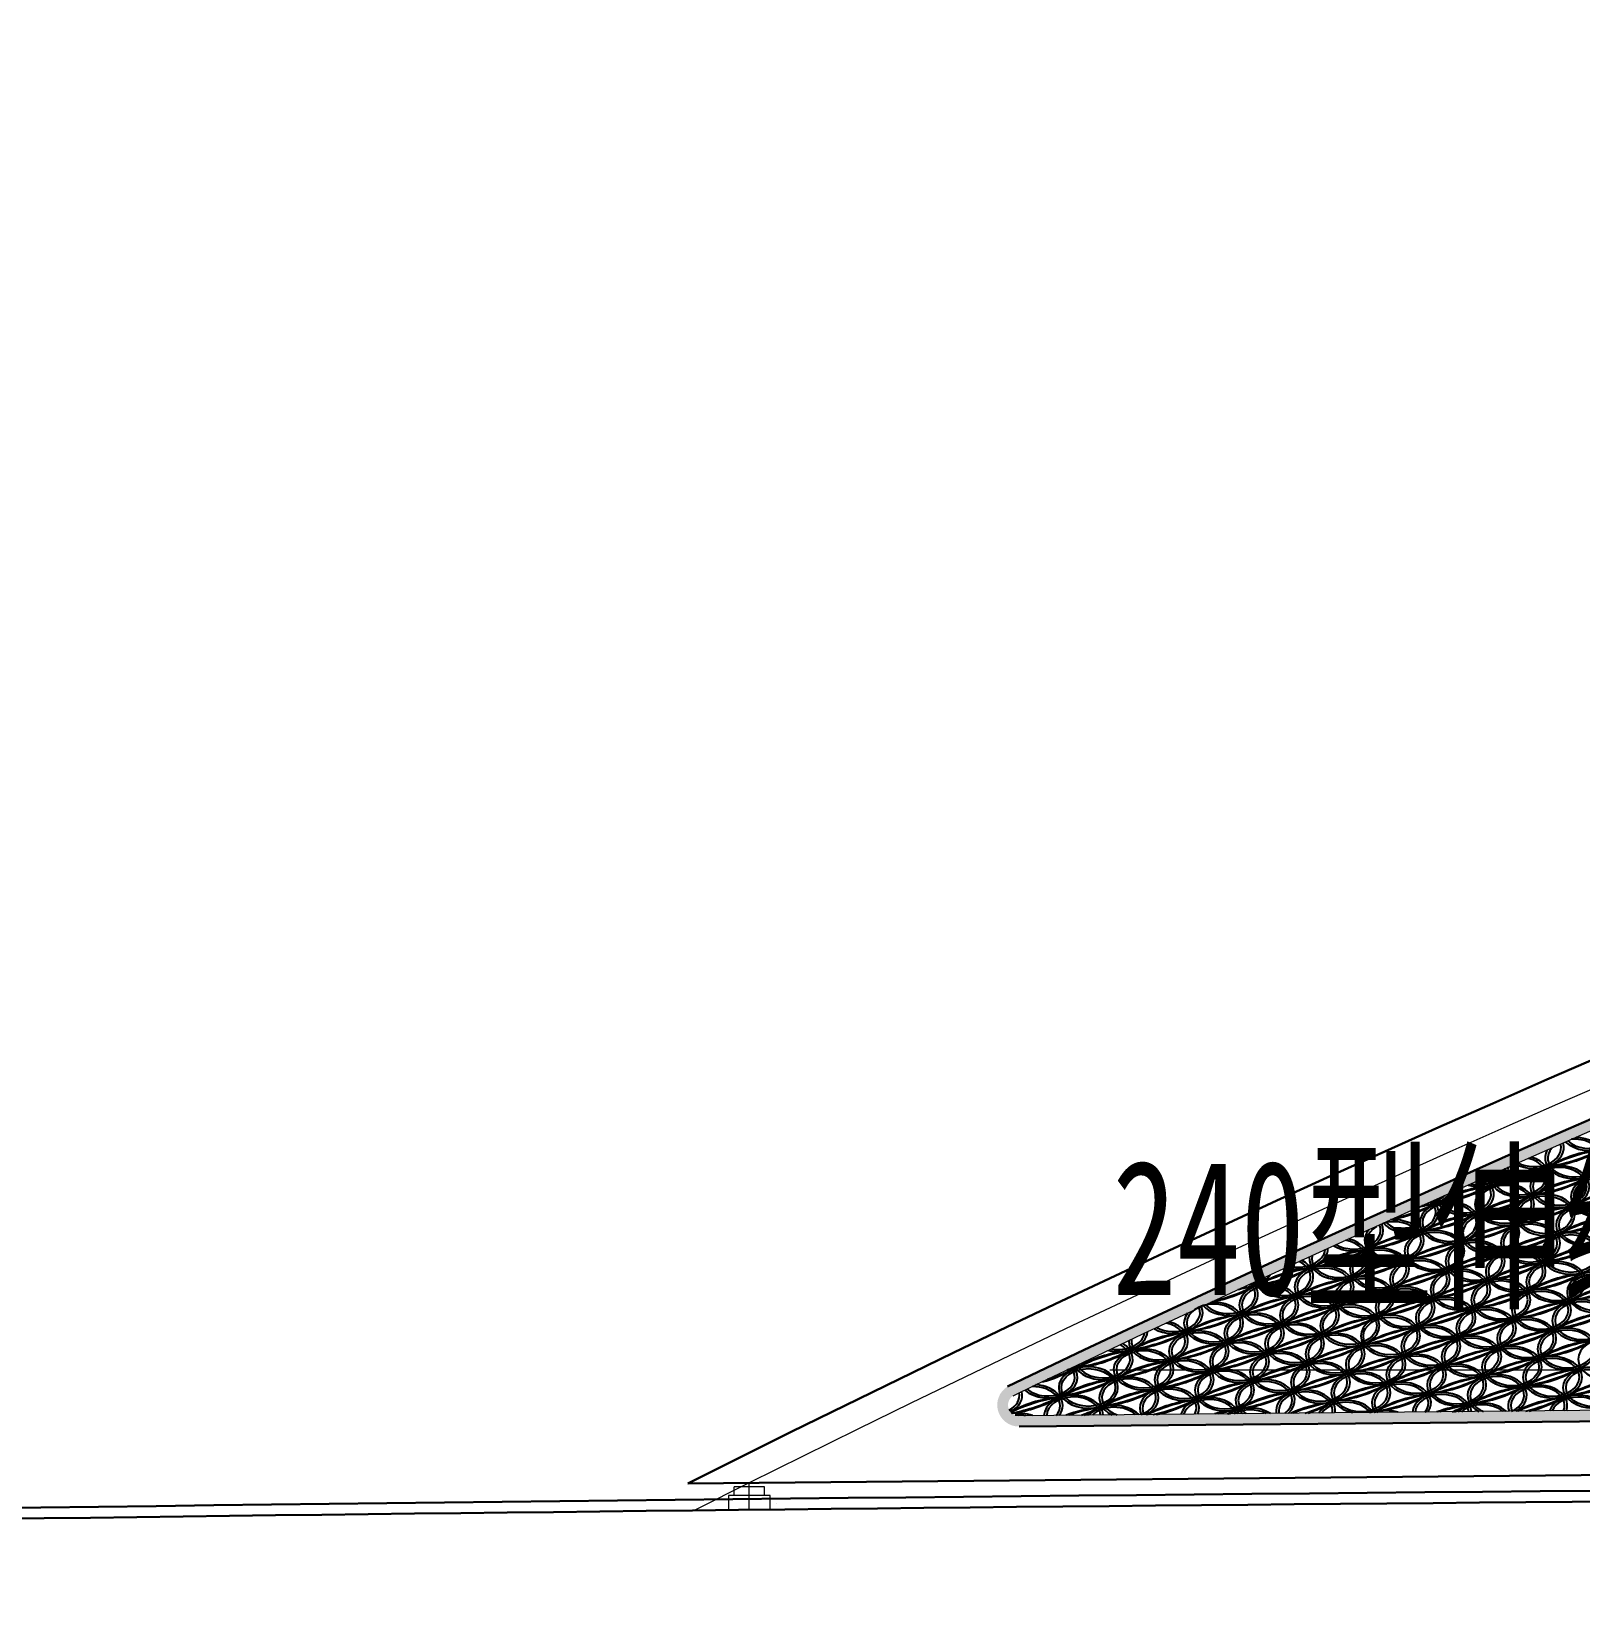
# Model space of a CAD drawing. Extents: x -2611510 to 954358, y -247163 to 181535.
# Drawn here: x 133957 to 162709, y 37993 to 67055 of the extents above; entities that cross this region are included whole.
import ezdxf

# ---------------------------------------------------------------- set-up
doc = ezdxf.new("R2010")
doc.units = 0
doc.linetypes.add('CENTER', pattern=[2, 1.25, -0.25, 0.25, -0.25])
for name, color, linetype, lineweight in [('文字', 7, 'Continuous', 15), ('标注', 3, 'Continuous', 18), ('桥 中心线', 5, 'CENTER', 15), ('桥 构造粗实', 1, 'Continuous', 30), ('桥 构造细实', 3, 'Continuous', 15), ('桥 构造细虚', 6, 'Continuous', 15)]:
    doc.layers.add(name, color=color, linetype=linetype, lineweight=lineweight)
doc.styles.add('仿宋字', font='仿宋_GB2312.TTF', dxfattribs={"width": 0.7})

# ---------------------------------------------------------------- blocks, each defined once
blk = doc.blocks.new('332323')
at = {"color": 8}
for centre, major_axis, start_param, end_param in [((-7762, 6820), (-550, 0), 6.917064, 9.907089), ((-7762, 6820), (-500, 0), 6.924307, 9.899554), ((-8787, 6485), (-550, 0), 7.180821, 9.650899), ((-8787, 6485), (-500, 0), 7.215509, 9.615813), ((-8036, 6294), (550, 0), 2.74222, 7.804796), ((-8036, 6294), (500, 0), 2.579458, 7.968499), ((-7351, 5265), (-1697, 0), -1.433605, -0.835323), ((-6998, 4736), (2505, 0), 1.806196, 2.208061), ((-8721, 7322), (1697, 0), -1.433605, -0.835323), ((-9073, 7851), (-2505, 0), 1.806196, 2.208061), ((-9813, 6150), (-550, 0), 7.481389, 9.35789), ((-9061, 5959), (-550, 0), 6.252799, 10.584085), ((-9061, 5959), (500, 0), 3.041677, 7.512286), ((-8376, 4930), (1697, 0), 1.707987, 2.30627), ((-8024, 4402), (-2505, 0), -1.335396, -0.933532), ((-9746, 6988), (-1697, 0), 1.707987, 2.30627), ((-10099, 7516), (-2505, 0), 1.806196, 2.208061), ((-8309, 5767), (-550, 0), 3.141593, 9.424778), ((-8309, 5767), (-500, 0), 3.141593, 9.424778), ((-10086, 5624), (-550, 0), 6.553285, 10.291029), ((-10086, 5624), (-500, 0), 6.52224, 10.322183), ((-9813, 6150), (-500, 0), 7.556849, 9.28243), ((-9335, 5433), (-550, 0), 3.141593, 9.424778), ((-7624, 4739), (1697, 0), 1.707987, 2.30627), ((-7272, 4210), (-2505, 0), -1.335396, -0.933532), ((-8995, 6796), (-1697, 0), 1.707987, 2.30627), ((-9347, 7325), (2505, 0), -1.335396, -0.933532), ((-7558, 5576), (-550, 0), 3.141593, 9.424778), ((-7558, 5576), (-500, 0), 3.141593, 9.424778), ((-10838, 5816), (-550, 0), 7.890146, 8.957229), ((-10838, 5816), (-500, 0), 8.097005, 8.750369), ((-9401, 4596), (1697, 0), 1.707987, 2.30627), ((-9049, 4067), (-2505, 0), -1.335396, -0.933532), ((-10772, 6653), (1697, 0), -1.433605, -0.835323), ((-11124, 7182), (2505, 0), -1.335396, -0.933532), ((-9335, 5433), (-500, 0), 3.141593, 9.424778), ((-8650, 4404), (-1697, 0), -1.433605, -0.835323), ((-8297, 3875), (2505, 0), 1.806196, 2.208061), ((-10020, 6461), (1697, 0), -1.433605, -0.835323), ((-10372, 6990), (-2505, 0), 1.806196, 2.208061), ((-8583, 5241), (-550, 0), 3.141593, 9.424778), ((-6872, 4547), (-1697, 0), -1.433605, -0.835323), ((-6520, 4019), (2505, 0), 1.806196, 2.208061), ((-8243, 6604), (-1697, 0), 1.707987, 2.30627), ((-8595, 7133), (2505, 0), -1.335396, -0.933532), ((-11112, 5290), (550, 0), 3.694194, 6.874495), ((-11112, 5290), (500, 0), 3.692081, 6.876656), ((-11797, 6318), (-1697, 0), 1.795585, 2.30627), ((-12149, 6847), (-2505, 0), 1.883044, 2.208061), ((-10074, 3732), (-2505, 0), -1.335396, -1.220981), ((-10360, 5098), (-550, 0), 3.141593, 9.424778), ((-10427, 4261), (-1697, 0), -1.433605, -1.305226), ((-10360, 5098), (-500, 0), 3.141593, 9.424778), ((-9675, 4069), (-1697, 0), -1.433605, -0.835323), ((-9323, 3541), (-2505, 0), -1.335396, -0.933532), ((-11045, 6127), (-1697, 0), 1.707987, 2.30627), ((-11398, 6655), (-2505, 0), 1.806196, 2.208061), ((-9608, 4907), (-550, 0), 3.141593, 9.424778), ((-9608, 4907), (-500, 0), 3.141593, 9.424778), ((-7898, 4213), (1697, 0), 1.707987, 2.30627), ((-7546, 3684), (-2505, 0), -1.335396, -0.933532), ((-9268, 6270), (-1697, 0), 1.707987, 2.30627), ((-9620, 6799), (2505, 0), -1.335396, -0.933532), ((-7831, 5050), (-550, 0), 3.141593, 9.424778), ((-7831, 5050), (-500, 0), 3.141593, 9.424778), ((-12137, 4955), (-550, 0), 7.124565, 9.734846), ((-12137, 4955), (-500, 0), 7.15166, 9.707749), ((-11385, 4763), (550, 0), 2.597661, 7.974582), ((-11385, 4763), (500, 0), 2.293067, 8.279175), ((-8923, 3878), (1697, 0), 1.707987, 2.30627), ((-8571, 3349), (-2505, 0), -1.335396, -0.933532), ((-10294, 5935), (1697, 0), -1.433605, -0.835323), ((-10646, 6464), (2505, 0), -1.335396, -0.933532), ((-8857, 4715), (-550, 0), 3.141593, 9.424778), ((-8857, 4715), (-500, 0), 3.141593, 9.424778), ((-7146, 4021), (1697, 0), 1.707987, 2.30627), ((-6794, 3492), (-2505, 0), -1.335396, -0.933532), ((-8516, 6078), (-1697, 0), 1.707987, 2.30627), ((-8869, 6607), (-2505, 0), 1.806196, 2.208061), ((-12411, 4429), (550, 0), 3.059858, 7.520397), ((-12411, 4429), (500, 0), 2.97976, 7.600494), ((-10700, 3735), (1697, 0), 1.707987, 2.30627), ((-10348, 3206), (-2505, 0), -1.335396, -0.933532), ((-12071, 5792), (1697, 0), -1.433605, -0.835323), ((-12423, 6321), (-2505, 0), 1.806196, 2.208061), ((-9949, 3543), (-1697, 0), -1.433605, -0.835323), ((-9596, 3014), (-2505, 0), -1.335396, -0.933532), ((-11319, 5600), (1697, 0), -1.433605, -0.835323), ((-11671, 6129), (-2505, 0), 1.806196, 2.208061), ((-9882, 4380), (-550, 0), 3.141593, 9.424778), ((-9882, 4380), (-500, 0), 3.141593, 9.424778), ((-8171, 3686), (1697, 0), 1.707987, 2.30627), ((-7819, 3158), (-2505, 0), -1.335396, -0.933532), ((-9542, 5744), (-1697, 0), 1.707987, 2.30627), ((-9894, 6272), (-2505, 0), 1.806196, 2.208061), ((-8105, 4523), (-550, 0), 3.141593, 9.424778), ((-7420, 3495), (1697, 0), 1.707987, 2.30627), ((-7067, 2966), (-2505, 0), -1.335396, -0.933532), ((-8790, 5552), (-1697, 0), 1.707987, 2.30627), ((-9142, 6081), (2505, 0), -1.335396, -0.933532), ((-13436, 4094), (-550, 0), 6.540559, 10.330851), ((-13436, 4094), (-500, 0), 6.506738, 10.364672), ((-13163, 4620), (550, 0), 4.305637, 6.277952), ((-13163, 4620), (500, 0), 4.373032, 6.210457), ((-11726, 3400), (1697, 0), 1.707987, 2.30627), ((-11373, 2871), (-2505, 0), -1.335396, -0.933532), ((-13096, 5457), (-1697, 0), 1.707987, 2.30627), ((-13448, 5986), (2505, 0), -1.335396, -0.933532), ((-11659, 4237), (-550, 0), 3.141593, 9.424778), ((-11659, 4237), (-500, 0), 3.141593, 9.424778), ((-10974, 3209), (1697, 0), 1.707987, 2.30627), ((-10622, 2680), (-2505, 0), -1.335396, -0.933532), ((-12344, 5266), (-1697, 0), 1.707987, 2.30627), ((-12697, 5794), (2505, 0), -1.335396, -0.933532), ((-9197, 3352), (1697, 0), 1.707987, 2.30627), ((-8844, 2823), (-2505, 0), -1.335396, -0.933532), ((-10567, 5409), (-1697, 0), 1.707987, 2.30627), ((-10919, 5938), (-2505, 0), 1.806196, 2.208061), ((-14188, 4285), (-550, 0), 7.878991, 8.994327), ((-14188, 4285), (-500, 0), 8.067618, 8.804438), ((-12751, 3065), (1697, 0), 1.707987, 2.30627), ((-12399, 2537), (-2505, 0), -1.335396, -0.933532), ((-14121, 5123), (-1697, 0), 1.707987, 2.30627), ((-14474, 5651), (2505, 0), -1.335396, -0.933532), ((-12684, 3902), (-550, 0), 3.141593, 9.424778), ((-12684, 3902), (-500, 0), 3.141593, 9.424778), ((-10222, 3017), (1697, 0), 1.707987, 2.30627), ((-9870, 2488), (-2505, 0), -1.335396, -0.933532), ((-11593, 5074), (-1697, 0), 1.707987, 2.30627), ((-11945, 5603), (-2505, 0), 1.806196, 2.208061), ((-8445, 3160), (-1697, 0), -1.433605, -0.835323), ((-8093, 2631), (-2505, 0), -1.335396, -0.933532), ((-9815, 5217), (1697, 0), -1.433605, -0.835323), ((-10168, 5746), (2505, 0), -1.335396, -0.933532), ((-7693, 2969), (-1697, 0), -1.433605, -0.835323), ((-7341, 2440), (2505, 0), 1.806196, 2.208061), ((-9064, 5026), (-1697, 0), 1.707987, 2.30627), ((-9416, 5555), (-2505, 0), 1.806196, 2.208061), ((-7627, 3806), (-550, 0), 3.141593, 9.424778), ((-14462, 3759), (550, 0), 3.71015, 6.88558), ((-14462, 3759), (500, 0), 3.708437, 6.887648), ((-15147, 4788), (-1697, 0), 1.806559, 2.30627), ((-15499, 5317), (-2505, 0), 1.891939, 2.208061), ((-13424, 2202), (-2505, 0), -1.335396, -1.219168), ((-13710, 3568), (-550, 0), 3.141593, 9.424778), ((-13776, 2731), (-1697, 0), -1.433605, -1.301049), ((-13710, 3568), (-500, 0), 3.141593, 9.424778), ((-11999, 2874), (1697, 0), 1.707987, 2.30627), ((-11647, 2345), (-2505, 0), -1.335396, -0.933532), ((-13370, 4931), (1697, 0), -1.433605, -0.835323), ((-13722, 5460), (-2505, 0), 1.806196, 2.208061), ((-11247, 2682), (1697, 0), 1.707987, 2.30627), ((-10895, 2154), (-2505, 0), -1.335396, -0.933532), ((-12618, 4739), (-1697, 0), 1.707987, 2.30627), ((-12970, 5268), (2505, 0), -1.335396, -0.933532), ((-11181, 3519), (-550, 0), 3.141593, 9.424778), ((-11181, 3519), (-500, 0), 3.141593, 9.424778), ((-9470, 2825), (-1697, 0), -1.433605, -0.835323), ((-9118, 2297), (-2505, 0), -1.335396, -0.933532), ((-10841, 4883), (-1697, 0), 1.707987, 2.30627), ((-11193, 5411), (-2505, 0), 1.806196, 2.208061), ((-9404, 3663), (-550, 0), 3.141593, 9.424778), ((-9404, 3663), (-500, 0), 3.141593, 9.424778), ((-8719, 2634), (1697, 0), 1.707987, 2.30627), ((-8366, 2105), (-2505, 0), -1.335396, -0.933532), ((-10089, 4691), (-1697, 0), 1.707987, 2.30627), ((-10441, 5220), (2505, 0), -1.335396, -0.933532), ((-8652, 3471), (-550, 0), 3.141593, 9.424778), ((-8652, 3471), (-500, 0), 3.141593, 9.424778), ((-6941, 2777), (1697, 0), 1.707987, 2.30627), ((-6589, 2248), (-2505, 0), -1.335396, -0.933532), ((-8312, 4834), (-1697, 0), 1.707987, 2.30627), ((-8664, 5363), (-2505, 0), 1.806196, 2.208061), ((-15487, 3425), (550, 0), 4.027452, 6.575734), ((-15487, 3425), (500, 0), 4.058121, 6.545407), ((-14735, 3233), (-550, 0), 5.793582, 11.088763), ((-14735, 3233), (-500, 0), 3.141593, 9.424778), ((-13025, 2539), (1697, 0), 1.707987, 2.30627), ((-12672, 2010), (-2505, 0), -1.335396, -0.933532), ((-14395, 4596), (-1697, 0), 1.707987, 2.30627), ((-14747, 5125), (2505, 0), -1.335396, -0.933532), ((-12958, 3376), (-550, 0), 3.141593, 9.424778), ((-12958, 3376), (-500, 0), 3.141593, 9.424778), ((-12273, 2348), (1697, 0), 1.707987, 2.30627), ((-11921, 1819), (-2505, 0), -1.335396, -0.933532), ((-13643, 4405), (-1697, 0), 1.707987, 2.30627), ((-13996, 4934), (2505, 0), -1.335396, -0.933532), ((-12206, 3185), (-550, 0), 3.141593, 9.424778), ((-10496, 2491), (1697, 0), 1.707987, 2.30627), ((-10143, 1962), (-2505, 0), -1.335396, -0.933532), ((-11866, 4548), (-1697, 0), 1.707987, 2.30627), ((-12218, 5077), (2505, 0), -1.335396, -0.933532), ((-7967, 2442), (1697, 0), 1.707987, 2.30627), ((-7615, 1914), (-2505, 0), -1.335396, -0.933532), ((-9337, 4500), (1697, 0), -1.433605, -0.835323), ((-9690, 5028), (2505, 0), -1.335396, -0.933532), ((-7900, 3279), (-550, 0), 3.141593, 9.424778), ((-7900, 3279), (-500, 0), 3.141593, 9.424778), ((-15761, 2898), (550, 0), 3.130457, 7.476269), ((-15761, 2898), (500, 0), 3.059557, 7.546972), ((-14050, 2204), (1697, 0), 1.707987, 2.30627), ((-13698, 1676), (-2505, 0), -1.335396, -0.933532), ((-15420, 4262), (1697, 0), -1.433605, -0.835323), ((-15773, 4790), (-2505, 0), 1.806196, 2.208061), ((-13232, 2850), (-550, 0), 3.141593, 9.424778), ((-13232, 2850), (-500, 0), 3.141593, 9.424778), ((-11521, 2156), (1697, 0), 1.707987, 2.30627), ((-11169, 1627), (-2505, 0), -1.335396, -0.933532), ((-12891, 4213), (1697, 0), -1.433605, -0.835323), ((-13244, 4742), (-2505, 0), 1.806196, 2.208061), ((-11455, 2993), (-550, 0), 3.141593, 9.424778), ((-9744, 2299), (-1697, 0), -1.433605, -0.835323), ((-9392, 1770), (-2505, 0), -1.335396, -0.933532), ((-11114, 4356), (1697, 0), -1.433605, -0.835323), ((-11467, 4885), (-2505, 0), 1.806196, 2.208061), ((-8992, 2108), (-1697, 0), -1.433605, -0.835323), ((-8640, 1579), (-2505, 0), -1.335396, -0.933532), ((-10363, 4165), (-1697, 0), 1.707987, 2.30627), ((-10715, 4694), (-2505, 0), 1.806196, 2.208061), ((-8926, 2945), (-550, 0), 3.141593, 9.424778), ((-8926, 2945), (-500, 0), 3.141593, 9.424778), ((-7215, 2251), (-1697, 0), -1.433605, -0.835323), ((-6863, 1722), (2505, 0), 1.806196, 2.208061), ((-8585, 4308), (-1697, 0), 1.707987, 2.30627), ((-8938, 4837), (-2505, 0), 1.806196, 2.208061), ((-16512, 3090), (-550, 0), 7.530741, 9.363358), ((-16512, 3090), (-500, 0), 7.609876, 9.284737), ((-15075, 1870), (1697, 0), 1.707987, 2.30627), ((-14723, 1341), (-2505, 0), -1.335396, -0.933532), ((-16446, 3927), (-1697, 0), 1.707987, 2.30627), ((-16798, 4456), (-2505, 0), 1.806196, 2.208061), ((-13298, 2013), (-1697, 0), -1.433605, -0.835323), ((-12946, 1484), (-2505, 0), -1.335396, -0.933532), ((-14669, 4070), (-1697, 0), 1.707987, 2.30627), ((-15021, 4599), (-2505, 0), 1.806196, 2.208061), ((-12546, 1821), (1697, 0), 1.707987, 2.30627), ((-12194, 1293), (-2505, 0), -1.335396, -0.933532), ((-13917, 3879), (-1697, 0), 1.707987, 2.30627), ((-14269, 4407), (2505, 0), -1.335396, -0.933532), ((-12480, 2658), (-550, 0), 3.141593, 9.424778), ((-12480, 2658), (-500, 0), 3.141593, 9.424778), ((-10769, 1965), (1697, 0), 1.707987, 2.30627), ((-10417, 1436), (-2505, 0), -1.335396, -0.933532), ((-12140, 4022), (-1697, 0), 1.707987, 2.30627), ((-12492, 4551), (2505, 0), -1.335396, -0.933532), ((-10703, 2802), (-550, 0), 3.141593, 9.424778), ((-10703, 2802), (-500, 0), 3.141593, 9.424778), ((-10018, 1773), (1697, 0), 1.707987, 2.30627), ((-9665, 1244), (-2505, 0), -1.335396, -0.933532), ((-11388, 3830), (-1697, 0), 1.707987, 2.30627), ((-11740, 4359), (2505, 0), -1.335396, -0.933532), ((-8240, 1916), (1697, 0), 1.707987, 2.30627), ((-7888, 1387), (-2505, 0), -1.335396, -0.933532), ((-9611, 3973), (-1697, 0), 1.707987, 2.30627), ((-9963, 4502), (-2505, 0), 1.806196, 2.208061), ((-8174, 2753), (-550, 0), 3.141593, 9.424778), ((-8174, 2753), (-500, 0), 3.141593, 9.424778), ((-7422, 2562), (-550, 0), 3.141593, 9.424778), ((-16786, 2564), (-550, 0), 6.629979, 10.267323), ((-16786, 2564), (-500, 0), 6.604287, 10.292835), ((-16101, 1535), (1697, 0), 1.707987, 2.30627), ((-15748, 1006), (-2505, 0), -1.335396, -0.933532), ((-17471, 3592), (1697, 0), -1.433605, -0.835323), ((-17823, 4121), (-2505, 0), 1.806196, 2.208061), ((-14324, 1678), (1697, 0), 1.707987, 2.30627), ((-13971, 1149), (-2505, 0), -1.335396, -0.933532), ((-15694, 3735), (-1697, 0), 1.707987, 2.30627), ((-16046, 4264), (2505, 0), -1.335396, -0.933532), ((-14257, 2515), (-550, 0), 3.141593, 9.424778), ((-14257, 2515), (-500, 0), 3.141593, 9.424778), ((-13572, 1487), (1697, 0), 1.707987, 2.30627), ((-13220, 958), (-2505, 0), -1.335396, -0.933532), ((-14942, 3544), (1697, 0), -1.433605, -0.835323), ((-15294, 4073), (-2505, 0), 1.806196, 2.208061), ((-11795, 1630), (1697, 0), 1.707987, 2.30627), ((-11442, 1101), (-2505, 0), -1.335396, -0.933532), ((-13165, 3687), (1697, 0), -1.433605, -0.835323), ((-13517, 4216), (2505, 0), -1.335396, -0.933532), ((-9266, 1581), (1697, 0), 1.707987, 2.30627), ((-8914, 1053), (-2505, 0), -1.335396, -0.933532), ((-10636, 3639), (1697, 0), -1.433605, -0.835323), ((-10988, 4167), (-2505, 0), 1.806196, 2.208061), ((-7489, 1725), (-1697, 0), -1.433605, -0.835323), ((-7136, 1196), (-2505, 0), -1.335396, -0.933532), ((-8859, 3782), (1697, 0), -1.433605, -0.835323), ((-9211, 4311), (2505, 0), -1.335396, -0.933532), ((-17811, 2229), (-550, 0), 6.964321, 9.940182), ((-17811, 2229), (-500, 0), 6.972321, 9.931955), ((-18496, 3258), (-1697, 0), 1.921792, 2.30627), ((-18849, 3786), (-2505, 0), 1.995894, 2.208061), ((-17060, 2037), (-550, 0), 3.141593, 9.424778), ((-16774, 672), (-2505, 0), -1.335396, -1.293467), ((-17126, 1200), (1697, 0), 1.707987, 1.757057), ((-17538, 2755), (-550, 0), 8.080961, 8.821916), ((-15349, 1344), (-1697, 0), -1.433605, -0.835323), ((-14997, 815), (2505, 0), 1.806196, 2.208061), ((-16719, 3401), (1697, 0), -1.433605, -0.835323), ((-17072, 3929), (-2505, 0), 1.806196, 2.208061), ((-15282, 2181), (-550, 0), 3.141593, 9.424778), ((-15282, 2181), (-500, 0), 3.141593, 9.424778), ((-14597, 1152), (1697, 0), 1.707987, 2.30627), ((-14245, 623), (-2505, 0), -1.335396, -0.933532), ((-15968, 3209), (-1697, 0), 1.707987, 2.30627), ((-16320, 3738), (2505, 0), -1.335396, -0.933532), ((-14531, 1989), (-550, 0), 3.141593, 9.424778), ((-14531, 1989), (-500, 0), 3.141593, 9.424778), ((-12820, 1295), (-1697, 0), -1.433605, -0.835323), ((-12468, 766), (-2505, 0), -1.335396, -0.933532), ((-14190, 3352), (-1697, 0), 1.707987, 2.30627), ((-14543, 3881), (-2505, 0), 1.806196, 2.208061), ((-12754, 2132), (-550, 0), 3.141593, 9.424778), ((-12754, 2132), (-500, 0), 3.141593, 9.424778), ((-12002, 1941), (-550, 0), 8.152487, 13.864712), ((-11043, 1438), (-1697, 0), -1.433605, -0.835323), ((-10691, 910), (-2505, 0), -1.335396, -0.933532), ((-12413, 3495), (1697, 0), -1.433605, -0.835323), ((-12766, 4024), (-2505, 0), 1.806196, 2.208061), ((-10291, 1247), (1697, 0), 1.707987, 2.30627), ((-9939, 718), (-2505, 0), -1.335396, -0.933532), ((-11662, 3304), (-1697, 0), 1.707987, 2.30627), ((-12014, 3833), (2505, 0), -1.335396, -0.933532), ((-10225, 2084), (-550, 0), 3.141593, 9.424778), ((-10225, 2084), (-500, 0), 3.141593, 9.424778), ((-8514, 1390), (-1697, 0), -1.433605, -0.835323), ((-8162, 861), (-2505, 0), -1.335396, -0.933532), ((-9884, 3447), (1697, 0), -1.433605, -0.835323), ((-10237, 3976), (2505, 0), -1.335396, -0.933532), ((-8448, 2227), (-550, 0), 3.141593, 9.424778), ((-8448, 2227), (-500, 0), 3.141593, 9.424778), ((-7762, 1198), (1697, 0), 1.707987, 2.30627), ((-7410, 670), (-2505, 0), -1.335396, -0.933532), ((-9133, 3256), (-1697, 0), 1.707987, 2.30627), ((-9485, 3784), (2505, 0), -1.335396, -0.933532), ((-18085, 1703), (500, 0), 5.732762, 7.886399), ((-18085, 1703), (550, 0), 5.789219, 7.756718), ((-16374, 1009), (1697, 0), 1.707987, 2.30627), ((-16022, 480), (-2505, 0), -1.335396, -0.933532), ((-17745, 3066), (-1697, 0), 1.707987, 2.30627), ((-18097, 3595), (2505, 0), -1.335396, -0.933532), ((-16308, 1846), (-550, 0), 8.484573, 13.532626), ((-16308, 1846), (-500, 0), 8.325277, 13.691922), ((-15556, 1654), (550, 0), 5.99147, 9.742544), ((-13845, 960), (1697, 0), 1.707987, 2.30627), ((-13493, 432), (-2505, 0), -1.335396, -0.933532), ((-15216, 3018), (-1697, 0), 1.707987, 2.30627), ((-15568, 3546), (2505, 0), -1.335396, -0.933532), ((-13779, 1798), (-550, 0), 8.756526, 13.260674), ((-13779, 1798), (-500, 0), 8.672488, 13.344712), ((-12068, 1104), (1697, 0), 1.707987, 2.30627), ((-11716, 575), (-2505, 0), -1.335396, -0.933532), ((-13439, 3161), (-1697, 0), 1.707987, 2.30627), ((-13791, 3690), (2505, 0), -1.335396, -0.933532), ((-12002, 1941), (-500, 0), 3.141593, 9.424778), ((-11317, 912), (1697, 0), 1.707987, 2.30627), ((-10964, 383), (-2505, 0), -1.335396, -0.933532), ((-12687, 2969), (-1697, 0), 1.707987, 2.30627), ((-13039, 3498), (2505, 0), -1.335396, -0.933532), ((-11250, 1749), (-550, 0), 8.977431, 13.039769), ((-11250, 1749), (-500, 0), 8.927193, 13.090007), ((-9539, 1055), (1697, 0), 1.707987, 2.30627), ((-9187, 526), (-2505, 0), -1.335396, -0.933532), ((-10910, 3112), (-1697, 0), 1.707987, 2.30627), ((-11262, 3641), (2505, 0), -1.335396, -0.933532), ((-9473, 1892), (550, 0), 5.411041, 10.322973), ((-9473, 1892), (500, 0), 5.277515, 10.456499), ((-8788, 864), (1697, 0), 1.707987, 2.30627), ((-8435, 335), (-2505, 0), -1.335396, -0.933532), ((-10158, 2921), (-1697, 0), 1.707987, 2.30627), ((-10510, 3450), (-2505, 0), 1.806196, 2.208061), ((-8721, 1701), (550, 0), 6.034454, 9.69956), ((-8721, 1701), (500, 0), 6.007564, 9.72645), ((-7011, 1007), (-1697, 0), -1.433605, -0.835323), ((-6658, 478), (-2505, 0), -1.335396, -0.933532), ((-8381, 3064), (1697, 0), -1.433605, -0.835323), ((-8733, 3593), (-2505, 0), 1.806196, 2.208061), ((-18837, 1894), (-500, 0), 8.521824, 9.548843), ((-18837, 1894), (-550, 0), 8.500361, 9.595315), ((-17400, 674), (-1697, 0), -1.433605, -0.866254), ((-17047, 145), (-2505, 0), -1.335396, -0.954286), ((-19122, 3260), (-2505, 0), 1.828512, 2.208061), ((-18770, 2731), (1697, 0), -1.399053, -0.835323), ((-17333, 1511), (550, 0), 0.042725, 3.124919), ((-17333, 1511), (500, 0), 0.045696, 3.121948), ((-15623, 817), (1697, 0), 1.707987, 2.30627), ((-15270, 288), (-2505, 0), -1.335396, -0.933532), ((-16993, 2874), (-1697, 0), 1.707987, 2.30627), ((-17345, 3403), (2505, 0), -1.335396, -0.933532), ((-15556, 1654), (500, 0), 5.959854, 9.77416), ((-14871, 626), (-1697, 0), -1.433605, -0.872077), ((-14519, 97), (2505, 0), 1.806196, 2.179942), ((-16593, 3212), (-2505, 0), 1.87023, 2.208061), ((-16241, 2683), (1697, 0), -1.306153, -0.835323), ((-14804, 1463), (550, 0), 0.229921, 2.937722), ((-14804, 1463), (500, 0), 0.252013, 2.915631), ((-13094, 769), (1697, 0), 1.707987, 2.30627), ((-12741, 240), (-2505, 0), -1.335396, -0.933532), ((-14464, 2826), (1697, 0), -1.433605, -0.835323), ((-14816, 3355), (-2505, 0), 1.806196, 2.208061), ((-13027, 1606), (550, 0), 6.181418, 9.552597), ((-13027, 1606), (500, 0), 6.16988, 9.564135), ((-12342, 577), (-1697, 0), -1.433605, -0.9735), ((-11990, 49), (-2505, 0), -1.335396, -1.03863), ((-14065, 3163), (-2505, 0), 1.99025, 2.208061), ((-13712, 2635), (-1697, 0), 2.015234, 2.30627), ((-12275, 1414), (-550, 0), 3.566903, 5.883926), ((-12275, 1414), (-500, 0), 3.611079, 5.83975), ((-10565, 721), (1697, 0), 1.707987, 2.30627), ((-10213, 192), (-2505, 0), -1.335396, -0.933532), ((-11935, 2778), (1697, 0), -1.433605, -0.835323), ((-12287, 3307), (-2505, 0), 1.806196, 2.208061), ((-10498, 1558), (550, 0), 0.084048, 3.083596), ((-10498, 1558), (500, 0), 0.091164, 3.076479), ((-9747, 1366), (-550, 0), 3.780988, 5.669841), ((-8036, 672), (-1697, 0), -1.433605, -0.893485), ((-7684, 143), (-2505, 0), -1.335396, -0.977985), ((-9759, 3258), (-2505, 0), 1.900726, 2.208061), ((-9406, 2729), (-1697, 0), 1.884509, 2.30627), ((-7969, 1509), (-550, 0), 3.413983, 6.036846), ((-7969, 1509), (-500, 0), 3.440615, 6.010214), ((-18359, 1176), (-550, 0), 4.219394, 4.917465), ((-18359, 1176), (-500, 0), 4.449396, 4.826483), ((-16648, 483), (-1697, 0), -1.433605, -1.064675), ((-16296, -46), (2505, 0), 1.806196, 2.035051), ((-18371, 3069), (-2505, 0), 2.064086, 2.208061), ((-18018, 2540), (-1697, 0), 2.116167, 2.30627), ((-16581, 1320), (-550, 0), 3.730935, 5.719894), ((-16581, 1320), (500, 0), 0.655819, 2.511825), ((-14119, 434), (-1697, 0), -1.433605, -1.212567), ((-13767, -95), (-2505, 0), -1.335396, -1.211478), ((-15842, 3020), (-2505, 0), 2.145904, 2.208061), ((-15489, 2491), (-1697, 0), 2.224845, 2.30627), ((-14053, 1271), (550, 0), 0.831997, 2.335646), ((-14053, 1271), (500, 0), 0.946157, 2.221486), ((-11524, 1223), (-550, 0), 4.312482, 5.138347), ((-9813, 529), (1697, 0), 1.707987, 2.047867), ((-9461, 0), (-2505, 0), -1.335396, -1.127785), ((-11536, 3115), (2505, 0), -1.058252, -0.933532), ((-11183, 2586), (-1697, 0), 2.141963, 2.30627), ((-9747, 1366), (-500, 0), 3.855417, 5.595412)]:
    blk.add_ellipse(centre, major_axis=major_axis, ratio=0.7, start_param=start_param, end_param=end_param, dxfattribs=at)
for centre, major_axis in [((-8583, 5241), (500, 0)), ((-10634, 4572), (550, 0)), ((-10634, 4572), (500, 0)), ((-8105, 4523), (500, 0)), ((-10907, 4046), (550, 0)), ((-10907, 4046), (500, 0)), ((-9130, 4189), (550, 0)), ((-9130, 4189), (500, 0)), ((-8378, 3997), (550, 0)), ((-8378, 3997), (500, 0)), ((-11933, 3711), (550, 0)), ((-11933, 3711), (500, 0)), ((-10156, 3854), (550, 0)), ((-10156, 3854), (500, 0)), ((-7627, 3806), (500, 0)), ((-12206, 3185), (500, 0)), ((-10429, 3328), (550, 0)), ((-10429, 3328), (500, 0)), ((-9677, 3136), (550, 0)), ((-9677, 3136), (500, 0)), ((-13983, 3041), (550, 0)), ((-13983, 3041), (500, 0)), ((-11455, 2993), (500, 0)), ((-15009, 2707), (550, 0)), ((-15009, 2707), (500, 0)), ((-9951, 2610), (550, 0)), ((-9951, 2610), (500, 0)), ((-16034, 2372), (550, 0)), ((-16034, 2372), (500, 0)), ((-13505, 2324), (550, 0)), ((-13505, 2324), (500, 0)), ((-11728, 2467), (550, 0)), ((-11728, 2467), (500, 0)), ((-10976, 2275), (550, 0)), ((-10976, 2275), (500, 0)), ((-9199, 2419), (550, 0)), ((-9199, 2419), (500, 0)), ((-17060, 2037), (500, 0)), ((-7696, 2035), (550, 0)), ((-7696, 2035), (500, 0))]:
    blk.add_ellipse(centre, major_axis=major_axis, ratio=0.7, dxfattribs=at)

msp = doc.modelspace()

# ---------------------------------------------------------------- hatches: boundary and pattern name
h = msp.add_hatch(color=8)
h.paths.add_polyline_path([(155492.8, 43527.9), (156491.3, 43991.6), (157489.8, 44451.2), (158488.3, 44906.9), (159486.8, 45358.6), (160485.3, 45806.3), (161483.8, 46250), (162482.3, 46689.8), (163480.7, 47125.5), (164479.2, 47557.3), (165477.6, 47985.1), (166476.1, 48408.9), (167474.5, 48828.8), (168473, 49244.6), (169471.4, 49656.5), (170469.8, 50064.4), (171468.2, 50468.3), (172466.6, 50868.2), (173465, 51264.1), (174463.4, 51656.1), (175461.8, 52044.1), (176460.2, 52428.1), (177458.6, 52808.1), (178456.9, 53184.1), (179455.3, 53556.1), (180453.6, 53924.2), (181452, 54288.3), (182450.3, 54648.4), (183448.7, 55004.5), (184447, 55356.7), (185445.3, 55704.8), (186443.6, 56049), (187441.9, 56389.2), (188440.2, 56725.4), (189438.5, 57057.7), (190436.8, 57385.9), (191435.1, 57710.2), (192433.4, 58030.5), (193431.7, 58346.8), (194429.9, 58659.1), (195428.2, 58967.5), (196426.5, 59271.9), (197424.7, 59572.2), (198422.9, 59868.7), (199421.2, 60161.1), (200419.4, 60449.5), (201417.6, 60734), (202415.9, 61014.5), (203414.1, 61291), (204412.3, 61563.5), (205410.5, 61832.1), (206408.7, 62096.7), (207406.9, 62357.2), (208405.1, 62613.8), (209403.3, 62866.5), (210401.4, 63115.1), (211399.6, 63359.8), (212397.8, 63600.5), (213396, 63837.2), (214394.1, 64069.9), (215392.3, 64298.7), (216390.4, 64523.5), (217388.6, 64744.3), (218386.7, 64961.1), (219384.8, 65173.9), (220383, 65382.8), (221381.1, 65587.6), (222379.2, 65788.5), (223377.3, 65985.5), (224375.5, 66178.4), (225373.6, 66367.4), (226371.7, 66552.3), (227369.8, 66733.3), (228367.9, 66910.4), (229188.8, 67052.7, -0.9291183), (229333.4, 66268.1), (229281.5, 66254.5), (228281.5, 65986.8), (227281.5, 65712.7), (226281.5, 65432.2), (225281.5, 65145.5), (224281.5, 64852.4), (223281.5, 64553), (222281.5, 64247.2), (221281.5, 63935.1), (220281.5, 63616.7), (219281.5, 63291.9), (218281.5, 62960.8), (217281.5, 62623.4), (216281.5, 62279.6), (215281.5, 61929.5), (214281.5, 61573.1), (213281.5, 61210.4), (212281.5, 60841.3), (211281.5, 60465.9), (210281.5, 60084.2), (209281.5, 59696.2), (208281.5, 59301.8), (207281.5, 58901.1), (206281.5, 58494.1), (205281.5, 58080.7), (204281.5, 57661), (203281.5, 57235), (202281.5, 56802.7), (201281.5, 56364.1), (200281.5, 55919.1), (199281.5, 55467.8), (198281.5, 55010.2), (197281.5, 54546.3), (196281.5, 54076), (195281.5, 53599.5), (194281.5, 53116.6), (193281.5, 52627.4), (192281.5, 52131.9), (191281.5, 51630), (190281.5, 51121.8), (189281.5, 50607.4), (188281.5, 50086.6), (187281.5, 49559.5), (186281.5, 49026), (185281.5, 48486.3), (184281.5, 47940.2), (183281.5, 47387.9), (182281.5, 46829.2), (181281.5, 46264.2), (180281.5, 45692.8), (179281.5, 45115.2), (178281.5, 44531.3), (177281.5, 43941), (176281.5, 43344.4), (175281.5, 42741.5), (174281.5, 42132.3), (173281.5, 41516.8), (173025.6, 41357.7), (152285.9, 41168.6, -0.7595159), (152072.4, 41909.1), (152497.2, 42113.1), (153495.8, 42588.7), (154494.3, 43060.3)])
h.paths.add_polyline_path([(173176.3, 41686.9), (172967.7, 41557.2), (152284.1, 41368.6, -0.7425297), (152170, 41734.1), (152583.5, 41932.7), (153581.5, 42408), (154579.4, 42879.3), (155577.3, 43346.7), (156575.3, 43810.1), (157573.2, 44269.4), (158571.1, 44724.8), (159569, 45176.2), (160566.8, 45623.7), (161564.7, 46067.1), (162562.6, 46506.6), (163560.4, 46942.1), (164558.3, 47373.6), (165556.1, 47801.2), (166553.9, 48224.7), (167551.7, 48644.3), (168549.5, 49059.9), (169547.3, 49471.5), (170545.1, 49879.1), (171542.9, 50282.7), (172540.7, 50682.4), (173538.4, 51078.1), (174536.2, 51469.8), (175533.9, 51857.5), (176531.7, 52241.3), (177529.4, 52621), (178527.1, 52996.8), (179524.8, 53368.6), (180522.5, 53736.4), (181520.2, 54100.3), (182517.9, 54460.1), (183515.5, 54816), (184513.2, 55167.9), (185510.8, 55515.9), (186508.5, 55859.8), (187506.1, 56199.8), (188503.7, 56535.8), (189501.3, 56867.8), (190499, 57195.8), (191496.6, 57519.9), (192494.1, 57839.9), (193491.7, 58156), (194489.3, 58468.1), (195486.9, 58776.3), (196484.4, 59080.4), (197482, 59380.6), (198479.5, 59676.8), (199477.1, 59969), (200474.6, 60257.3), (201472.1, 60541.6), (202469.6, 60821.8), (203467.1, 61098.2), (204464.6, 61370.5), (205462.1, 61638.9), (206459.6, 61903.2), (207457.1, 62163.6), (208454.5, 62420.1), (209452, 62672.5), (210449.4, 62921), (211446.9, 63165.5), (212444.3, 63406), (213441.7, 63642.5), (214439.2, 63875.1), (215436.6, 64103.7), (216434, 64328.3), (217431.4, 64548.9), (218428.8, 64765.5), (219426.2, 64978.2), (220423.6, 65186.9), (221420.9, 65391.6), (222418.3, 65592.4), (223415.7, 65789.2), (224413, 65982), (225410.4, 66170.8), (226407.7, 66355.6), (227405.1, 66536.5), (228402.4, 66713.4), (229180.7, 66848.3, -1.0024675), (229282.8, 66461.6), (229230.3, 66447.9), (228229.2, 66179.8), (227228.1, 65905.4), (226226.9, 65624.7), (225225.8, 65337.6), (224224.7, 65044.2), (223223.6, 64744.4), (222222.5, 64438.3), (221221.4, 64125.8), (220220.3, 63807.1), (219219.2, 63482), (218218.1, 63150.5), (217217, 62812.7), (216215.9, 62468.6), (215214.9, 62118.1), (214213.8, 61761.3), (213212.8, 61398.2), (212211.7, 61028.8), (211210.7, 60653), (210209.7, 60270.9), (209208.6, 59882.4), (208207.6, 59487.6), (207206.6, 59086.5), (206205.6, 58679.1), (205204.6, 58265.3), (204203.6, 57845.2), (203202.6, 57418.8), (202201.6, 56986.1), (201200.7, 56547), (200199.7, 56101.6), (199198.8, 55649.9), (198197.8, 55191.9), (197196.9, 54727.5), (196195.9, 54256.8), (195195, 53779.8), (194194.1, 53296.5), (193193.2, 52806.8), (192192.2, 52310.8), (191191.3, 51808.5), (190190.4, 51299.9), (189189.6, 50785), (188188.7, 50263.7), (187187.8, 49736.2), (186186.9, 49202.3), (185186.1, 48662.1), (184185.2, 48115.5), (183184.4, 47562.7), (182183.5, 47003.5), (181182.7, 46438.1), (180181.9, 45866.3), (179181.1, 45288.2), (178180.2, 44703.7), (177179.4, 44113), (176178.6, 43515.9), (175177.8, 42912.6), (174177.1, 42302.9)], flags=16)

# ---------------------------------------------------------------- linework, layer by layer
at = {"layer": '文字'}
msp.add_line((153969.1, 42217.3, 0), (165929.8, 42217.3, 0), dxfattribs=at)
at = {"layer": '标注'}
msp.add_line((147281.5, 39622.8), (147281.5, 40122.8), dxfattribs=at)
at = {"layer": '桥 中心线', "color": 8, "ltscale": 3000}
msp.add_lwpolyline([(163281.5, 47584.1), (162281.5, 47147.7), (161281.5, 46707.3), (160281.5, 46262.9), (159281.5, 45814.5), (158281.5, 45362.1), (157281.5, 44905.8), (156281.5, 44445.4), (155281.5, 43981.1), (154281.5, 43512.8), (153281.5, 43040.5), (152281.5, 42564.2), (151281.5, 42083.9), (150281.5, 41599.7), (149281.5, 41111.4), (148281.5, 40619.2), (147281.5, 40123), (146281.5, 39622.8), (146259.2, 39611.6)], dxfattribs=at)
at = {"layer": '桥 构造粗实', "color": 252, "lineweight": 15}
msp.add_line((172967.7, 41557.2), (152284.1, 41368.6), dxfattribs=at)
at = {"layer": '桥 构造粗实'}
for p, q in [((173025.6, 41357.7), (152285.9, 41168.6)), ((171402.6, 40342.9), (146143.1, 40112.6))]:
    msp.add_line(p, q, dxfattribs=at)
for points in [[(163082.3, 48042.7), (162080.7, 47605.6), (161079.2, 47164.5), (160077.7, 46719.5), (159076.2, 46270.4), (158074.7, 45817.3), (157073.2, 45360.3), (156071.7, 44899.3), (155070.2, 44434.3), (154068.7, 43965.2), (153067.2, 43492.2), (152065.8, 43015.3), (151064.3, 42534.3), (150062.9, 42049.3), (149061.4, 41560.4), (148060, 41067.4), (147058.5, 40570.5), (146143.1, 40112.6)], [(163480.7, 47125.5), (162482.3, 46689.8), (161483.8, 46250), (160485.3, 45806.3), (159486.8, 45358.6), (158488.3, 44906.9), (157489.8, 44451.2), (156491.3, 43991.6), (155492.8, 43527.9), (154494.3, 43060.3), (153495.8, 42588.7), (152497.2, 42113.1), (152072.4, 41909.1)]]:
    msp.add_lwpolyline(points, dxfattribs=at)
at = {"layer": '桥 构造粗实', "color": 252, "lineweight": 15}
msp.add_lwpolyline([(163560.4, 46942.1), (162562.6, 46506.6), (161564.7, 46067.1), (160566.8, 45623.7), (159569, 45176.2), (158571.1, 44724.8), (157573.2, 44269.4), (156575.3, 43810.1), (155577.3, 43346.7), (154579.4, 42879.3), (153581.5, 42408), (152583.5, 41932.7), (152170, 41734.1)], dxfattribs=at)
at = {"layer": '桥 构造粗实'}
for points in [[(-29037.3, 36052.2), (60315.8, 38268.2, -0.0054488), (197268, 40171.6), (197282.7, 40171.6, -0.0032499), (340276.9, 39671.2), (340307.2, 39670.9, -0.004873), (457233.3, 37361.8), (511959.2, 35747.4, 0.0000105), (512409.1, 35734.1)], [(-29037.3, 35852.2), (60315.8, 38068.2, -0.0043752), (170281.5, 39832.7)]]:
    msp.add_lwpolyline(points, format="xyb", dxfattribs=at)
at = {"layer": '桥 构造细实'}
for p, q in [((147667.8, 39889.4), (146895.3, 39889.4)), ((147667.8, 39889.4), (146895.3, 39889.4)), ((147667.8, 39889.4), (146895.3, 39889.4)), ((147667.8, 39889.4), (146895.3, 39889.4)), ((146895.3, 39889.4), (146895.3, 39622.8)), ((146999.5, 39889.4), (146999.5, 40049.9)), ((146999.5, 39889.4), (146999.5, 40049.9)), ((146999.5, 39889.4), (146999.5, 40049.9)), ((146999.5, 39889.4), (146999.5, 40049.9)), ((146999.5, 39889.4), (146999.5, 40049.9)), ((146999.5, 39889.4), (146999.5, 40049.9)), ((147563.5, 40049.9), (146999.5, 40049.9)), ((147563.5, 39889.4), (147563.5, 40049.9)), ((147563.5, 39889.4), (147563.5, 40049.9)), ((147563.5, 39889.4), (147563.5, 40049.9)), ((147563.5, 39889.4), (147563.5, 40049.9)), ((147563.5, 39889.4), (147563.5, 40049.9)), ((147563.5, 39889.4), (147563.5, 40049.9)), ((147563.5, 39889.4), (147563.5, 40049.9)), ((147563.5, 39889.4), (147563.5, 40049.9)), ((147667.8, 39622.8), (147667.8, 39889.4)), ((147667.8, 39622.8), (147667.8, 39889.4)), ((147667.8, 39622.8), (147667.8, 39889.4)), ((147667.8, 39622.8), (147667.8, 39889.4))]:
    msp.add_line(p, q, dxfattribs=at)
at = {"layer": '桥 构造细虚'}
msp.add_line((147781.5, 39744), (147781.5, 39744), dxfattribs=at)

# ---------------------------------------------------------------- block references
msp.add_blockref('332323', (170632.7, 39855.3))

# ---------------------------------------------------------------- texts
at = {"layer": '文字', "insert": (152827.7, 46110.7, 0), "char_height": 2500, "attachment_point": 1, "style": '仿宋字'}
msp.add_mtext_dynamic_manual_height_columns(' 240型伸缩缝', width=17187.178, gutter_width=12.5, heights=[0], dxfattribs=at)

doc.saveas('drawing.dxf')
